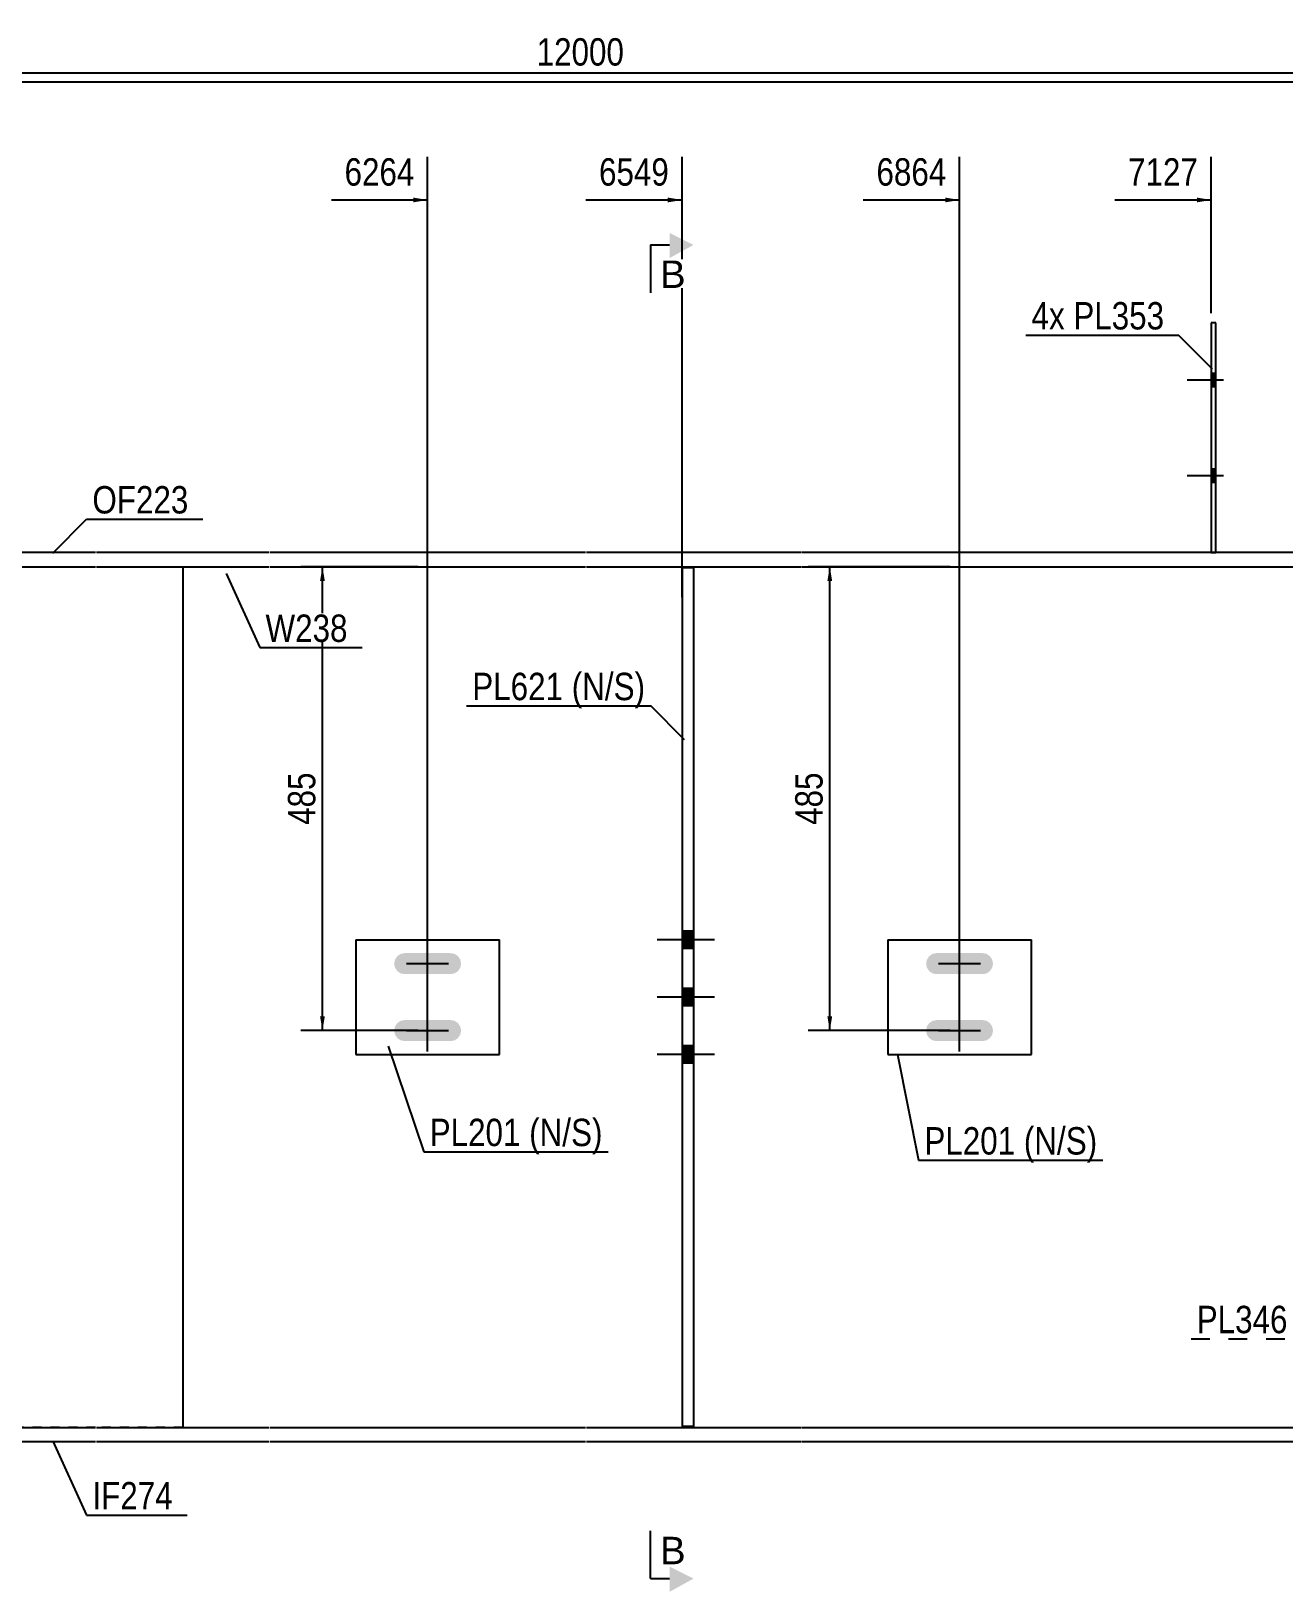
# Model space of a CAD drawing. Header units: millimetres. Extents: x -324 to 88, y -156 to 136.
# Drawn here: x -173.7 to -42.7, y -27.2 to 136 of the extents above; entities that cross this region are included whole.
import ezdxf

# ---------------------------------------------------------------- set-up
doc = ezdxf.new("R2010")
doc.units = ezdxf.units.MM
doc.linetypes.add('DXK_LINE_DOT1', pattern=[1.8814, 0.9407, -0.9407])
doc.linetypes.add('DXK_LINE_DOT2', pattern=[3.9198, 1.9599, -1.9599])
doc.styles.add('Arial', font='ARIAL.TTF', dxfattribs={"height": 0.2})
doc.styles.add('Arial Narrow', font='ARIALN.TTF', dxfattribs={"height": 0.2})

# ---------------------------------------------------------------- blocks, each defined once
blk = doc.blocks.new('Unknown-623355106-1210')
at = {"color": 5, "linetype": 'Continuous'}
blk.add_line((88.21, 130.66), (-321.79, 130.66), dxfattribs=at)
blk = doc.blocks.new('Bolt-623355106-1787 - 1738')
at = {"linetype": 'Continuous'}
for points in [[(-104.42, 40.1), (-104.42, 41.9), (-105.62, 41.9), (-105.62, 40.1)], [(-104.42, 34.1), (-104.42, 35.9), (-105.62, 35.9), (-105.62, 34.1)], [(-104.42, 28.1), (-104.42, 29.9), (-105.62, 29.9), (-105.62, 28.1)]]:
    blk.add_hatch(color=3, dxfattribs=at).paths.add_polyline_path(points)
at = {"color": 3, "linetype": 'Continuous'}
for p, q in [((-102.22, 41), (-108.22, 41)), ((-104.42, 41.9), (-105.62, 41.9)), ((-104.42, 40.1), (-105.62, 40.1)), ((-104.42, 35.9), (-105.62, 35.9)), ((-102.22, 35), (-108.22, 35)), ((-104.42, 34.1), (-105.62, 34.1)), ((-104.42, 29.9), (-105.62, 29.9)), ((-102.22, 29), (-108.22, 29)), ((-104.42, 28.1), (-105.62, 28.1))]:
    blk.add_line(p, q, dxfattribs=at)
blk = doc.blocks.new('Bolt-623355106-1792 - 1738')
at = {"linetype": 'Continuous'}
for points in [[(-49.81, 98.8), (-49.81, 100.2), (-50.31, 100.2), (-50.31, 98.8)], [(-49.81, 98.8), (-49.81, 100.2), (-50.31, 100.2), (-50.31, 98.8)], [(-49.81, 88.8), (-49.81, 90.2), (-50.31, 90.2), (-50.31, 88.8)], [(-49.81, 88.8), (-49.81, 90.2), (-50.31, 90.2), (-50.31, 88.8)]]:
    blk.add_hatch(color=3, dxfattribs=at).paths.add_polyline_path(points)
at = {"color": 3, "linetype": 'Continuous'}
for p, q in [((-49.81, 100.2), (-50.31, 100.2)), ((-49.81, 100.2), (-50.31, 100.2)), ((-49.01, 99.5), (-52.81, 99.5)), ((-49.01, 99.5), (-52.81, 99.5)), ((-49.81, 98.8), (-50.31, 98.8)), ((-49.81, 98.8), (-50.31, 98.8)), ((-49.81, 90.2), (-50.31, 90.2)), ((-49.81, 90.2), (-50.31, 90.2)), ((-49.01, 89.5), (-52.81, 89.5)), ((-49.01, 89.5), (-52.81, 89.5)), ((-49.81, 88.8), (-50.31, 88.8)), ((-49.81, 88.8), (-50.31, 88.8))]:
    blk.add_line(p, q, dxfattribs=at)
blk = doc.blocks.new('Bolt-623355106-1800 - 1738')
at = {"linetype": 'Continuous'}
for points in [[(-129.04, 37.72), (-128.8, 38.08), (-128.72, 38.5), (-128.8, 38.92), (-129.04, 39.28), (-129.39, 39.52), (-129.82, 39.6), (-134.62, 39.6), (-135.04, 39.52), (-135.39, 39.28), (-135.63, 38.92), (-135.72, 38.5), (-135.63, 38.08), (-135.39, 37.72), (-135.04, 37.48), (-134.62, 37.4), (-129.82, 37.4), (-129.39, 37.48)], [(-129.04, 30.72), (-128.8, 31.08), (-128.72, 31.5), (-128.8, 31.92), (-129.04, 32.28), (-129.39, 32.52), (-129.82, 32.6), (-134.62, 32.6), (-135.04, 32.52), (-135.39, 32.28), (-135.63, 31.92), (-135.72, 31.5), (-135.63, 31.08), (-135.39, 30.72), (-135.04, 30.48), (-134.62, 30.4), (-129.82, 30.4), (-129.39, 30.48)]]:
    blk.add_hatch(color=3, dxfattribs=at).paths.add_polyline_path(points)
at = {"color": 3, "linetype": 'Continuous'}
for p, q in [((-132.22, 36.3), (-132.22, 40.7)), ((-134.42, 38.5), (-130.02, 38.5)), ((-132.22, 29.3), (-132.22, 33.7)), ((-134.42, 31.5), (-130.02, 31.5))]:
    blk.add_line(p, q, dxfattribs=at)
blk = doc.blocks.new('Part-623355106-1866 - 1738')
at = {"color": 2, "linetype": 'Continuous'}
for p, q in [((-104.42, 79.9), (-105.62, 79.9)), ((-105.62, 79.9), (-105.62, -9.9)), ((-104.42, 79.9), (-104.42, -9.9)), ((-104.42, -9.9), (-105.62, -9.9))]:
    blk.add_line(p, q, dxfattribs=at)
blk = doc.blocks.new('Part-623355106-1888 - 1738')
at = {"color": 2, "linetype": 'Continuous'}
for p, q in [((-84.12, 41), (-69.11, 41)), ((-84.12, 41), (-84.12, 29)), ((-69.11, 29), (-69.11, 41)), ((-84.12, 29), (-69.11, 29))]:
    blk.add_line(p, q, dxfattribs=at)
blk = doc.blocks.new('Part-623355106-1893 - 1738')
at = {"color": 2, "linetype": 'Continuous'}
for p, q in [((-139.72, 41), (-124.72, 41)), ((-139.72, 41), (-139.72, 29)), ((-124.72, 29), (-124.72, 41)), ((-139.72, 29), (-124.72, 29))]:
    blk.add_line(p, q, dxfattribs=at)
blk = doc.blocks.new('Part-623355106-1935 - 1738')
at = {"color": 2, "linetype": 'Continuous'}
for p, q in [((-49.81, 105.5), (-50.31, 105.5)), ((-50.31, 105.5), (-50.31, 81.5)), ((-49.81, 81.5), (-49.81, 105.5))]:
    blk.add_line(p, q, dxfattribs=at)
at = {"color": 7, "linetype": 'DXK_LINE_DOT1'}
blk.add_line((-50.31, 81.5), (-49.81, 81.5), dxfattribs=at)
blk = doc.blocks.new('Part-623355106-2031 - 1738')
at = {"color": 7, "linetype": 'DXK_LINE_DOT1'}
for p, q in [((-157.82, 80), (-157.82, -10)), ((-157.82, 80), (-148.82, 80)), ((-148.72, 80), (-115.72, 80)), ((-115.62, 80), (-93.22, 80)), ((-93.12, 80), (-40.01, 80)), ((-39.91, 80), (-19.31, 80)), ((-19.21, 80), (-1.21, 80)), ((-1.11, 80), (19.19, 80)), ((19.29, 80), (39.9, 80)), ((40, 80), (64, 80)), ((64, 80), (64, -10)), ((-157.82, -10), (-148.82, -10)), ((-148.72, -10), (-115.72, -10)), ((-115.62, -10), (-93.22, -10)), ((-93.12, -10), (-40.01, -10)), ((-39.91, -10), (-19.31, -10)), ((-19.21, -10), (-1.21, -10)), ((-1.11, -10), (19.19, -10)), ((19.29, -10), (29.09, -10)), ((29.59, -10), (39.9, -10)), ((40, -10), (64, -10))]:
    blk.add_line(p, q, dxfattribs=at)
blk = doc.blocks.new('Part-623355106-2214 - 1738')
at = {"color": 2, "linetype": 'Continuous'}
for p, q in [((-175.92, 81.5), (-175.92, 80)), ((-166.92, 81.5), (-175.92, 81.5)), ((-175.92, 80), (-166.92, 80)), ((-148.82, 81.5), (-166.82, 81.5)), ((-166.82, 80), (-148.82, 80)), ((-115.72, 81.5), (-148.72, 81.5)), ((-148.72, 80), (-115.72, 80)), ((-93.22, 81.5), (-115.62, 81.5)), ((-115.62, 80), (-93.22, 80)), ((-40.01, 81.5), (-93.12, 81.5)), ((-93.12, 80), (-40.01, 80)), ((-19.31, 81.5), (-39.91, 81.5)), ((-39.91, 80), (-19.31, 80)), ((-10.21, 81.5), (-19.21, 81.5)), ((-19.21, 80), (-10.21, 80)), ((-10.21, 80), (-10.21, 81.5))]:
    blk.add_line(p, q, dxfattribs=at)
blk = doc.blocks.new('Part-623355106-2236 - 1738')
at = {"color": 2, "linetype": 'Continuous'}
for p, q in [((-175.92, -11.5), (-175.92, -10)), ((-175.92, -10), (-166.92, -10)), ((-166.82, -10), (-148.82, -10)), ((-148.72, -10), (-115.72, -10)), ((-115.62, -10), (-93.22, -10)), ((-93.12, -10), (-40.01, -10)), ((-39.91, -10), (-19.31, -10)), ((-19.21, -10), (-10.21, -10)), ((-10.21, -10), (-10.21, -11.5)), ((-166.92, -11.5), (-175.92, -11.5)), ((-148.82, -11.5), (-166.82, -11.5)), ((-115.72, -11.5), (-148.72, -11.5)), ((-93.22, -11.5), (-115.62, -11.5)), ((-40.01, -11.5), (-93.12, -11.5)), ((-19.31, -11.5), (-39.91, -11.5)), ((-10.21, -11.5), (-19.21, -11.5))]:
    blk.add_line(p, q, dxfattribs=at)
blk = doc.blocks.new('Bolt-623355106-2305 - 1738')
at = {"linetype": 'Continuous'}
for points in [[(-73.44, 37.72), (-73.2, 38.08), (-73.11, 38.5), (-73.2, 38.92), (-73.44, 39.28), (-73.79, 39.52), (-74.21, 39.6), (-79.01, 39.6), (-79.44, 39.52), (-79.79, 39.28), (-80.03, 38.92), (-80.11, 38.5), (-80.03, 38.08), (-79.79, 37.72), (-79.44, 37.48), (-79.01, 37.4), (-74.21, 37.4), (-73.79, 37.48)], [(-73.44, 30.72), (-73.2, 31.08), (-73.11, 31.5), (-73.2, 31.92), (-73.44, 32.28), (-73.79, 32.52), (-74.21, 32.6), (-79.01, 32.6), (-79.44, 32.52), (-79.79, 32.28), (-80.03, 31.92), (-80.11, 31.5), (-80.03, 31.08), (-79.79, 30.72), (-79.44, 30.48), (-79.01, 30.4), (-74.21, 30.4), (-73.79, 30.48)]]:
    blk.add_hatch(color=3, dxfattribs=at).paths.add_polyline_path(points)
at = {"color": 3, "linetype": 'Continuous'}
for p, q in [((-76.61, 36.3), (-76.61, 40.7)), ((-78.81, 38.5), (-74.41, 38.5)), ((-76.61, 29.3), (-76.61, 33.7)), ((-78.81, 31.5), (-74.41, 31.5))]:
    blk.add_line(p, q, dxfattribs=at)
blk = doc.blocks.new('Part-623355106-2323 - 1738')
at = {"color": 7, "linetype": 'DXK_LINE_DOT1'}
for p, q in [((-296, 80), (-287, 80)), ((-296, -10), (-296, 80)), ((-286.9, 80), (-243.9, 80)), ((-243.8, 80), (-223.2, 80)), ((-223.1, 80), (-202.8, 80)), ((-202.7, 80), (-166.92, 80)), ((-166.82, 80), (-157.82, 80)), ((-287, -10), (-296, -10)), ((-243.9, -10), (-286.9, -10)), ((-234, -10), (-243.8, -10)), ((-223.2, -10), (-233.5, -10)), ((-202.8, -10), (-223.1, -10)), ((-192.9, -10), (-202.7, -10)), ((-166.92, -10), (-192.4, -10)), ((-157.82, -10), (-166.82, -10))]:
    blk.add_line(p, q, dxfattribs=at)
at = {"color": 2, "linetype": 'Continuous'}
blk.add_line((-157.82, 80), (-157.82, -10), dxfattribs=at)
blk = doc.blocks.new('StraightDimension-623355106-2658 - 1738')
at = {"color": 7, "linetype": 'Continuous'}
blk.add_line((-298.5, 131.65), (66, 131.65), dxfattribs=at)
at = {"color": 0}
blk.add_wipeout([(-111.08, 131.8), (-111.08, 136), (-121.42, 136), (-121.42, 131.8)], dxfattribs=at)
at = {"color": 3, "style": 'Arial Narrow'}
blk.add_text('12000', height=2.863, dxfattribs=at).set_placement((-120.82, 132.4))
blk = doc.blocks.new('StraightDimension-623355106-5762 - 1738')
at = {"linetype": 'Continuous'}
blk.add_hatch(color=7, dxfattribs=at).paths.add_polyline_path([(-51.81, 118.6), (-50.31, 118.35), (-51.81, 118.1)])
at = {"color": 7, "linetype": 'Continuous'}
for p, q in [((-50.31, 106.5), (-50.31, 122.85)), ((-60.37, 118.35), (-50.31, 118.35))]:
    blk.add_line(p, q, dxfattribs=at)
at = {"color": 0}
blk.add_wipeout([(-51.09, 119.25), (-51.09, 123.45), (-59.6, 123.45), (-59.6, 119.25)], dxfattribs=at)
at = {"color": 3, "style": 'Arial Narrow'}
blk.add_text('7127', height=2.863, dxfattribs=at).set_placement((-59, 119.85))
blk = doc.blocks.new('StraightDimension-623355106-5763 - 1738')
at = {"linetype": 'Continuous'}
blk.add_hatch(color=7, dxfattribs=at).paths.add_polyline_path([(-78.11, 118.6), (-76.61, 118.35), (-78.11, 118.1)])
at = {"color": 7, "linetype": 'Continuous'}
for p, q in [((-76.61, 32.5), (-76.61, 122.85)), ((-86.68, 118.35), (-76.61, 118.35))]:
    blk.add_line(p, q, dxfattribs=at)
at = {"color": 0}
blk.add_wipeout([(-77.39, 119.25), (-77.39, 123.45), (-85.9, 123.45), (-85.9, 119.25)], dxfattribs=at)
at = {"color": 3, "style": 'Arial Narrow'}
blk.add_text('6864', height=2.863, dxfattribs=at).set_placement((-85.3, 119.85))
blk = doc.blocks.new('StraightDimension-623355106-5764 - 1738')
at = {"linetype": 'Continuous'}
blk.add_hatch(color=7, dxfattribs=at).paths.add_polyline_path([(-107.12, 118.6), (-105.62, 118.35), (-107.12, 118.1)])
at = {"color": 7, "linetype": 'Continuous'}
for p, q in [((-105.62, 76.81), (-105.62, 122.85)), ((-115.68, 118.35), (-105.62, 118.35))]:
    blk.add_line(p, q, dxfattribs=at)
at = {"color": 0}
blk.add_wipeout([(-106.39, 119.25), (-106.39, 123.45), (-114.9, 123.45), (-114.9, 119.25)], dxfattribs=at)
at = {"color": 3, "style": 'Arial Narrow'}
blk.add_text('6549', height=2.863, dxfattribs=at).set_placement((-114.3, 119.85))
blk = doc.blocks.new('StraightDimension-623355106-5765 - 1738')
at = {"linetype": 'Continuous'}
blk.add_hatch(color=7, dxfattribs=at).paths.add_polyline_path([(-133.72, 118.6), (-132.22, 118.35), (-133.72, 118.1)])
at = {"color": 7, "linetype": 'Continuous'}
for p, q in [((-132.22, 32.5), (-132.22, 122.85)), ((-142.28, 118.35), (-132.22, 118.35))]:
    blk.add_line(p, q, dxfattribs=at)
at = {"color": 0}
blk.add_wipeout([(-132.99, 119.25), (-132.99, 123.45), (-141.5, 123.45), (-141.5, 119.25)], dxfattribs=at)
at = {"color": 3, "style": 'Arial Narrow'}
blk.add_text('6264', height=2.863, dxfattribs=at).set_placement((-140.9, 119.85))
blk = doc.blocks.new('StraightDimension-623355106-5894 - 1738')
at = {"linetype": 'Continuous'}
for points in [[(-90.43, 78.5), (-90.18, 80), (-89.93, 78.5)], [(-89.93, 33), (-90.18, 31.5), (-90.43, 33)]]:
    blk.add_hatch(color=7, dxfattribs=at).paths.add_polyline_path(points)
at = {"color": 7, "linetype": 'Continuous'}
for p, q in [((-77.61, 80), (-92.43, 80)), ((-90.18, 31.5), (-90.18, 80)), ((-77.61, 31.5), (-92.43, 31.5))]:
    blk.add_line(p, q, dxfattribs=at)
at = {"color": 0}
blk.add_wipeout([(-90.33, 59.09), (-94.53, 59.09), (-94.53, 52.41), (-90.33, 52.41)], dxfattribs=at)
at = {"color": 3, "style": 'Arial Narrow'}
blk.add_text('485', height=2.863, rotation=90.0002, dxfattribs=at).set_placement((-90.93, 53.01))
blk = doc.blocks.new('StraightDimension-623355106-5908 - 1738')
at = {"linetype": 'Continuous'}
for points in [[(-143.46, 78.5), (-143.21, 80), (-142.96, 78.5)], [(-142.96, 33), (-143.21, 31.5), (-143.46, 33)]]:
    blk.add_hatch(color=7, dxfattribs=at).paths.add_polyline_path(points)
at = {"color": 7, "linetype": 'Continuous'}
for p, q in [((-133.22, 80), (-145.46, 80)), ((-143.21, 31.5), (-143.21, 80)), ((-133.22, 31.5), (-145.46, 31.5))]:
    blk.add_line(p, q, dxfattribs=at)
at = {"color": 0}
blk.add_wipeout([(-143.36, 59.09), (-147.56, 59.09), (-147.56, 52.41), (-143.36, 52.41)], dxfattribs=at)
at = {"color": 3, "style": 'Arial Narrow'}
blk.add_text('485', height=2.863, rotation=90.0002, dxfattribs=at).set_placement((-143.96, 53.01))
blk = doc.blocks.new('Mark-623355106-1889 - 1738')
at = {"color": 0}
for points in [[(-122.5, 19.42), (-122.5, 22.42), (-132, 22.42), (-132, 19.42)], [(-113.94, 19.42), (-113.94, 22.42), (-121.6, 22.42), (-121.6, 19.42)]]:
    blk.add_wipeout(points, dxfattribs=at)
for points in [[(-122.5, 19.42), (-122.5, 22.42), (-132, 22.42), (-132, 19.42)], [(-113.94, 19.42), (-113.94, 22.42), (-121.6, 22.42), (-121.6, 19.42)]]:
    blk.add_wipeout(points, dxfattribs=at)
at = {"color": 7, "linetype": 'Continuous'}
for p, q in [((-136.33, 29.88), (-132.6, 18.82)), ((-132.6, 18.82), (-113.34, 18.82))]:
    blk.add_line(p, q, dxfattribs=at)
at = {"color": 3, "style": 'Arial Narrow'}
for s, p in [('PL201', (-132, 19.42)), ('(N/', (-121.6, 19.42)), ('S)', (-117.22, 19.42))]:
    blk.add_text(s, height=2.863, dxfattribs=at).set_placement(p)
blk = doc.blocks.new('Mark-623355106-1862 - 1738')
at = {"color": 0}
for points in [[(-118.05, 66.05), (-118.05, 69.05), (-127.55, 69.05), (-127.55, 66.05)], [(-109.48, 66.05), (-109.48, 69.05), (-117.15, 69.05), (-117.15, 66.05)]]:
    blk.add_wipeout(points, dxfattribs=at)
for points in [[(-118.05, 66.05), (-118.05, 69.05), (-127.55, 69.05), (-127.55, 66.05)], [(-109.48, 66.05), (-109.48, 69.05), (-117.15, 69.05), (-117.15, 66.05)]]:
    blk.add_wipeout(points, dxfattribs=at)
at = {"color": 7, "linetype": 'Continuous'}
for p in [(-128.15, 65.45), (-105.35, 61.91)]:
    blk.add_line(p, (-108.88, 65.45), dxfattribs=at)
at = {"color": 3, "style": 'Arial Narrow'}
for s, p in [('PL621', (-127.55, 66.05)), ('(N/', (-117.15, 66.05)), ('S)', (-112.77, 66.05))]:
    blk.add_text(s, height=2.863, dxfattribs=at).set_placement(p)
blk = doc.blocks.new('Mark-623355106-1884 - 1738')
at = {"color": 0}
for points in [[(-70.79, 18.54), (-70.79, 21.54), (-80.29, 21.54), (-80.29, 18.54)], [(-62.22, 18.54), (-62.22, 21.54), (-69.89, 21.54), (-69.89, 18.54)]]:
    blk.add_wipeout(points, dxfattribs=at)
for points in [[(-70.79, 18.54), (-70.79, 21.54), (-80.29, 21.54), (-80.29, 18.54)], [(-62.22, 18.54), (-62.22, 21.54), (-69.89, 21.54), (-69.89, 18.54)]]:
    blk.add_wipeout(points, dxfattribs=at)
at = {"color": 7, "linetype": 'Continuous'}
for p, q in [((-83.11, 29), (-80.89, 17.94)), ((-80.89, 17.94), (-61.62, 17.94))]:
    blk.add_line(p, q, dxfattribs=at)
at = {"color": 3, "style": 'Arial Narrow'}
for s, p in [('PL201', (-80.29, 18.54)), ('(N/', (-69.89, 18.54)), ('S)', (-65.51, 18.54))]:
    blk.add_text(s, height=2.863, dxfattribs=at).set_placement(p)
blk = doc.blocks.new('Mark-623355106-2027 - 1738')
at = {"color": 0}
blk.add_wipeout([(-140.57, 72.14), (-140.57, 75.14), (-149.16, 75.14), (-149.16, 72.14)], dxfattribs=at)
blk.add_wipeout([(-140.57, 72.14), (-140.57, 75.14), (-149.16, 75.14), (-149.16, 72.14)], dxfattribs=at)
at = {"color": 7, "linetype": 'Continuous'}
for p, q in [((-153.29, 79.28), (-149.76, 71.54)), ((-149.76, 71.54), (-139.07, 71.54))]:
    blk.add_line(p, q, dxfattribs=at)
at = {"color": 3, "style": 'Arial Narrow'}
blk.add_text('W238', height=2.863, dxfattribs=at).set_placement((-149.16, 72.14))
blk = doc.blocks.new('Mark-623355106-2210 - 1738')
at = {"color": 0}
blk.add_wipeout([(-157.21, 85.57), (-157.21, 88.57), (-167.26, 88.57), (-167.26, 85.57)], dxfattribs=at)
blk.add_wipeout([(-157.21, 85.57), (-157.21, 88.57), (-167.26, 88.57), (-167.26, 85.57)], dxfattribs=at)
at = {"color": 7, "linetype": 'Continuous'}
for p, q in [((-171.39, 81.43), (-167.86, 84.97)), ((-167.86, 84.97), (-155.71, 84.97))]:
    blk.add_line(p, q, dxfattribs=at)
at = {"color": 3, "style": 'Arial Narrow'}
blk.add_text('OF223', height=2.863, dxfattribs=at).set_placement((-167.26, 85.57))
blk = doc.blocks.new('Mark-623355106-2232 - 1738')
at = {"color": 0}
blk.add_wipeout([(-158.85, -18.57), (-158.85, -15.57), (-167.26, -15.57), (-167.26, -18.57)], dxfattribs=at)
blk.add_wipeout([(-158.85, -18.57), (-158.85, -15.57), (-167.26, -15.57), (-167.26, -18.57)], dxfattribs=at)
at = {"color": 7, "linetype": 'Continuous'}
for p, q in [((-171.39, -11.43), (-167.86, -19.17)), ((-167.86, -19.17), (-157.35, -19.17))]:
    blk.add_line(p, q, dxfattribs=at)
at = {"color": 3, "style": 'Arial Narrow'}
blk.add_text('IF274', height=2.863, dxfattribs=at).set_placement((-167.26, -18.57))
blk = doc.blocks.new('SectionMark-623355106-2853 - 1738')
at = {"color": 7, "linetype": 'Continuous'}
for p, q in [((-108.92, 113.65), (-108.92, 108.65)), ((-108.92, 113.65), (-106.92, 113.65)), ((-108.92, -25.8), (-108.92, -20.8)), ((-108.92, -25.8), (-106.92, -25.8))]:
    blk.add_line(p, q, dxfattribs=at)
at = {"color": 0, "linetype": 'Continuous'}
for points in [[(-105.25, 109.15), (-105.25, 112.15), (-107.92, 112.15), (-107.92, 109.15)], [(-105.25, -24.3), (-105.25, -21.3), (-107.92, -21.3), (-107.92, -24.3)]]:
    blk.add_wipeout(points, dxfattribs=at)
at = {"linetype": 'Continuous'}
for points in [[(-106.92, 114.9), (-104.42, 113.65), (-106.92, 112.28)], [(-106.92, -24.55), (-104.42, -25.8), (-106.92, -27.18)]]:
    blk.add_hatch(color=7, dxfattribs=at).paths.add_polyline_path(points)
at = {"color": 136, "linetype": 'Continuous', "style": 'Arial'}
for p in [(-107.92, 109.15), (-107.92, -24.3)]:
    blk.add_text('B', height=2.87, dxfattribs=at).set_placement(p)
blk = doc.blocks.new('MarkSet-623355106-2970 - 1738')
at = {"color": 7, "linetype": 'Continuous'}
blk.add_line((-50.18, 100.67), (-53.72, 104.21), dxfattribs=at)
at = {"color": 0}
for points in [[(-65.62, 104.81), (-65.62, 107.81), (-69.09, 107.81), (-69.09, 104.81)], [(-55.22, 104.81), (-55.22, 107.81), (-64.72, 107.81), (-64.72, 104.81)]]:
    blk.add_wipeout(points, dxfattribs=at)
for points in [[(-65.62, 104.81), (-65.62, 107.81), (-69.09, 107.81), (-69.09, 104.81)], [(-55.22, 104.81), (-55.22, 107.81), (-64.72, 107.81), (-64.72, 104.81)]]:
    blk.add_wipeout(points, dxfattribs=at)
at = {"color": 7, "linetype": 'Continuous'}
blk.add_line((-69.69, 104.21), (-53.72, 104.21), dxfattribs=at)
at = {"color": 3, "style": 'Arial Narrow'}
for s, p in [('PL353', (-64.72, 104.81)), ('4x', (-69.09, 104.81))]:
    blk.add_text(s, height=2.863, dxfattribs=at).set_placement(p)
blk = doc.blocks.new('Mark-623355106-5922 - 1738')
at = {"color": 0}
for points in [[(-42.31, -0.14), (-42.31, 2.86), (-51.82, 2.86), (-51.82, -0.14)], [(-34.12, -0.14), (-34.12, 2.86), (-41.41, 2.86), (-41.41, -0.14)]]:
    blk.add_wipeout(points, dxfattribs=at)
for points in [[(-42.31, -0.14), (-42.31, 2.86), (-51.82, 2.86), (-51.82, -0.14)], [(-34.12, -0.14), (-34.12, 2.86), (-41.41, 2.86), (-41.41, -0.14)]]:
    blk.add_wipeout(points, dxfattribs=at)
at = {"color": 7, "linetype": 'DXK_LINE_DOT2'}
for p in [(-52.42, -0.74), (-29.98, -4.28)]:
    blk.add_line(p, (-33.52, -0.74), dxfattribs=at)
at = {"color": 3, "style": 'Arial Narrow'}
for s, p in [('PL346', (-51.82, -0.14)), ('(F/', (-41.41, -0.14)), ('S)', (-37.4, -0.14))]:
    blk.add_text(s, height=2.863, dxfattribs=at).set_placement(p)

msp = doc.modelspace()

# ---------------------------------------------------------------- block references
for name in ['Unknown-623355106-1210', 'Part-623355106-1935 - 1738', 'Bolt-623355106-1792 - 1738', 'Part-623355106-2323 - 1738', 'Part-623355106-2214 - 1738', 'Part-623355106-2031 - 1738', 'Part-623355106-1866 - 1738', 'Part-623355106-1893 - 1738', 'Bolt-623355106-1787 - 1738', 'Part-623355106-1888 - 1738', 'Bolt-623355106-1800 - 1738', 'Bolt-623355106-2305 - 1738', 'Part-623355106-2236 - 1738']:
    msp.add_blockref(name, (0, 0))

# ---------------------------------------------------------------- next in the draw order: block references
for name in ['StraightDimension-623355106-2658 - 1738', 'Mark-623355106-2210 - 1738', 'Mark-623355106-1862 - 1738', 'Mark-623355106-1889 - 1738', 'Mark-623355106-1884 - 1738', 'Mark-623355106-5922 - 1738', 'Mark-623355106-2232 - 1738']:
    msp.add_blockref(name, (0, 0))

# ---------------------------------------------------------------- next in the draw order: block references
for name in ['StraightDimension-623355106-5765 - 1738', 'StraightDimension-623355106-5764 - 1738', 'StraightDimension-623355106-5763 - 1738', 'StraightDimension-623355106-5762 - 1738']:
    msp.add_blockref(name, (0, 0))

# ---------------------------------------------------------------- next in the draw order: block references
for name in ['SectionMark-623355106-2853 - 1738', 'MarkSet-623355106-2970 - 1738', 'StraightDimension-623355106-5908 - 1738', 'StraightDimension-623355106-5894 - 1738']:
    msp.add_blockref(name, (0, 0))

# ---------------------------------------------------------------- next in the draw order: block references
msp.add_blockref('Mark-623355106-2027 - 1738', (0, 0))

doc.saveas('drawing.dxf')
